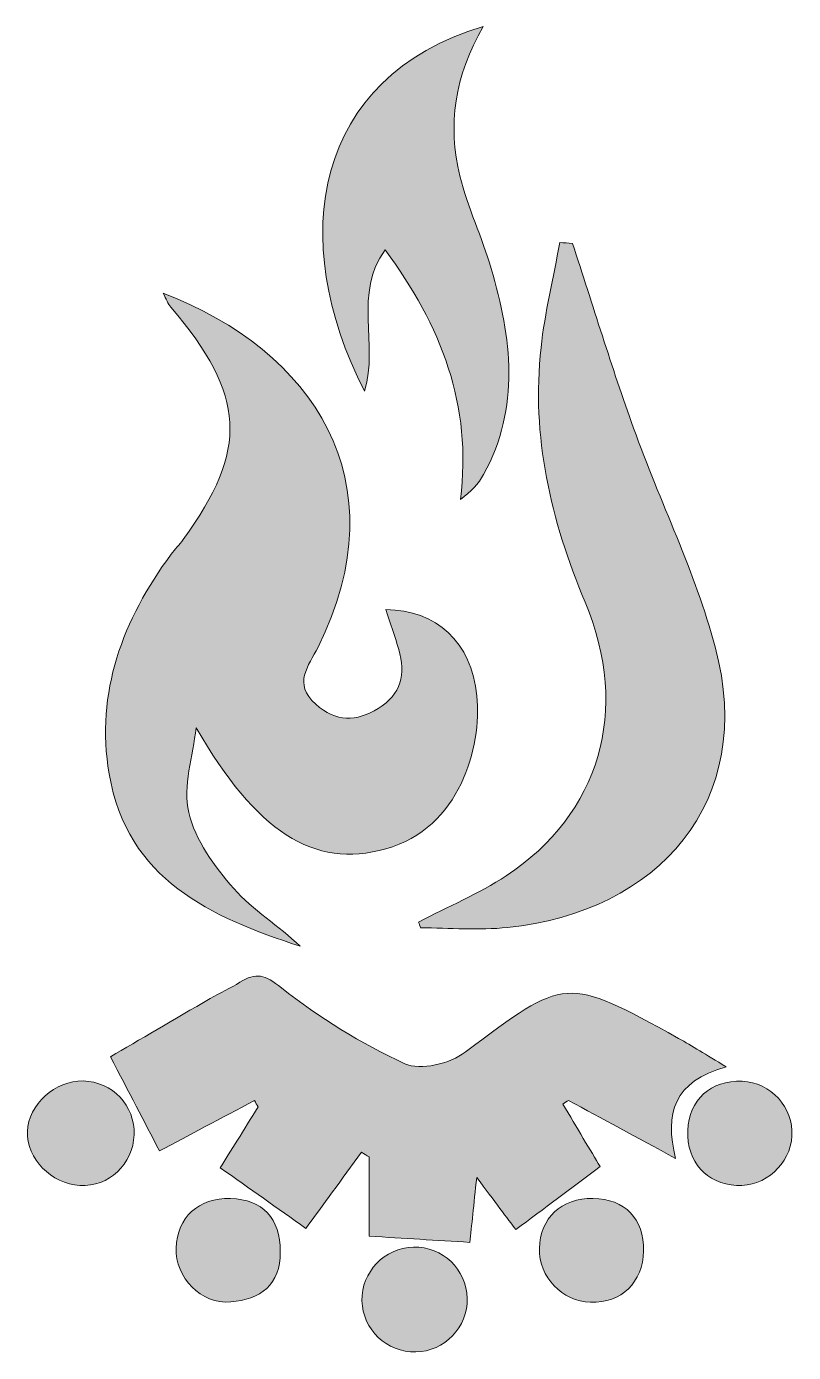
# Model space of a CAD drawing. Header units: inches. Extents: x 49 to 451, y -454 to -47.
# Drawn here: x 79.7 to 122.6, y -225.3 to -151 of the extents above; entities that cross this region are included whole.
import ezdxf

# ---------------------------------------------------------------- set-up
doc = ezdxf.new("R2010")
doc.units = ezdxf.units.IN
doc.header["$MEASUREMENT"] = 0
doc.layers.add('Layer 1', color=7, linetype='Continuous')

# ---------------------------------------------------------------- blocks, each defined once
blk = doc.blocks.new('block 6')
at = {"layer": 'Layer 1', "true_color": 0x0b0b0b}
h = blk.add_hatch(color=28, dxfattribs=at)
h.dxf.hatch_style = 2
edge = h.paths.add_edge_path()
edge.add_spline(control_points=[(98.606, -171.435), (94.212, -162.916), (95.753, -153.836), (105.259, -151), (103.651, -153.762), (103.256, -156.544), (103.95, -159.38), (104.383, -161.149), (105.198, -162.821), (105.709, -164.575), (106.839, -168.455), (107.353, -172.344), (105.282, -176.112), (104.999, -176.628), (104.589, -177.075), (103.977, -177.522), (104.652, -172.222), (102.907, -167.772), (99.759, -163.519), (97.968, -165.968), (99.406, -168.783), (98.606, -171.435)], knot_values=[0, 0, 0, 0, 1, 1, 1, 2, 2, 2, 3, 3, 3, 4, 4, 4, 5, 5, 5, 6, 6, 6, 7, 7, 7, 7], degree=3, periodic=1)
h = blk.add_hatch(color=28, dxfattribs=at)
h.dxf.hatch_style = 2
edge = h.paths.add_edge_path()
edge.add_spline(control_points=[(101.63, -201.205), (103.275, -200.348), (105.011, -199.628), (106.55, -198.61), (111.786, -195.146), (113.522, -189.364), (110.969, -183.27), (109.039, -178.664), (107.953, -173.98), (108.498, -169.002), (108.714, -167.024), (109.193, -165.076), (109.552, -163.114), (109.789, -163.129), (110.025, -163.143), (110.262, -163.158), (111.396, -166.612), (112.456, -170.093), (113.684, -173.513), (115.158, -177.619), (117.135, -181.577), (118.258, -185.77), (120.606, -194.533), (115.027, -200.64), (106.62, -201.511), (105.012, -201.678), (103.373, -201.535), (101.748, -201.535), (101.709, -201.425), (101.669, -201.315), (101.63, -201.205)], knot_values=[0, 0, 0, 0, 1, 1, 1, 2, 2, 2, 3, 3, 3, 4, 4, 4, 5, 5, 5, 6, 6, 6, 7, 7, 7, 8, 8, 8, 9, 9, 9, 10, 10, 10, 10], degree=3, periodic=1)
h = blk.add_hatch(color=28, dxfattribs=at)
h.dxf.hatch_style = 2
edge = h.paths.add_edge_path()
edge.add_spline(control_points=[(89.164, -190.31), (88.988, -191.906), (88.403, -193.597), (88.748, -195.071), (89.11, -196.615), (90.193, -198.1), (91.278, -199.332), (92.346, -200.546), (93.812, -201.411), (94.988, -202.562), (89.987, -200.929), (85.297, -198.841), (84.289, -192.903), (83.511, -188.321), (85.054, -184.254), (87.765, -180.586), (87.974, -180.303), (88.228, -180.053), (88.435, -179.768), (92.12, -174.682), (91.958, -171.69), (87.752, -166.742), (87.582, -166.542), (87.494, -166.274), (87.324, -165.957), (95.714, -169.154), (100.637, -176.486), (95.998, -185.801), (95.469, -186.863), (94.567, -187.827), (95.874, -188.997), (97.019, -190.021), (98.141, -189.974), (99.367, -189.235), (100.676, -188.446), (100.915, -187.289), (100.524, -185.922), (100.312, -185.179), (100.053, -184.45), (99.808, -183.693), (102.6, -183.694), (104.629, -185.518), (104.907, -188.526), (105.173, -191.403), (103.971, -195.934), (99.797, -197.104), (95.735, -198.243), (92.534, -196.135), (89.164, -190.31)], knot_values=[0, 0, 0, 0, 1, 1, 1, 2, 2, 2, 3, 3, 3, 4, 4, 4, 5, 5, 5, 6, 6, 6, 7, 7, 7, 8, 8, 8, 9, 9, 9, 10, 10, 10, 11, 11, 11, 12, 12, 12, 13, 13, 13, 14, 14, 14, 15, 15, 15, 16, 16, 16, 16], degree=3, periodic=1)
h = blk.add_hatch(color=28, dxfattribs=at)
h.dxf.hatch_style = 2
edge = h.paths.add_edge_path()
edge.add_spline(control_points=[(118.874, -209.323), (115.946, -210.146), (115.415, -211.928), (116.045, -214.455), (113.824, -213.254), (111.929, -212.23), (110.035, -211.206), (109.93, -211.276), (109.826, -211.347), (109.722, -211.417), (110.506, -212.733), (111.291, -214.049), (111.811, -214.921), (110.158, -216.156), (108.686, -217.256), (107.083, -218.453), (106.637, -217.855), (105.895, -216.863), (104.894, -215.523), (104.731, -217.065), (104.604, -218.261), (104.508, -219.167), (102.614, -219.049), (100.833, -218.939), (98.856, -218.816), (98.856, -217.667), (98.856, -216.018), (98.856, -214.368), (98.716, -214.285), (98.575, -214.201), (98.434, -214.117), (97.34, -215.614), (96.245, -217.11), (95.316, -218.382), (93.683, -217.225), (92.206, -216.179), (90.519, -214.983), (91.059, -214.114), (91.852, -212.841), (92.644, -211.568), (92.574, -211.45), (92.504, -211.331), (92.434, -211.213), (90.573, -212.201), (88.712, -213.189), (87.113, -214.038), (86.252, -212.385), (85.402, -210.752), (84.365, -208.758), (85.916, -207.852), (87.932, -206.668), (89.954, -205.496), (90.502, -205.179), (91.093, -204.929), (91.624, -204.587), (92.515, -204.014), (93.01, -204.156), (93.945, -204.895), (96.063, -206.568), (98.42, -208.014), (100.867, -209.152), (101.732, -209.554), (103.403, -209.143), (104.255, -208.503), (109.891, -204.268), (109.852, -204.212), (116.211, -207.727), (116.976, -208.15), (117.712, -208.624), (118.874, -209.323)], knot_values=[0, 0, 0, 0, 1, 1, 1, 2, 2, 2, 3, 3, 3, 4, 4, 4, 5, 5, 5, 6, 6, 6, 7, 7, 7, 8, 8, 8, 9, 9, 9, 10, 10, 10, 11, 11, 11, 12, 12, 12, 13, 13, 13, 14, 14, 14, 15, 15, 15, 16, 16, 16, 17, 17, 17, 18, 18, 18, 19, 19, 19, 20, 20, 20, 21, 21, 21, 22, 22, 22, 23, 23, 23, 23], degree=3, periodic=1)
h = blk.add_hatch(color=28, dxfattribs=at)
h.dxf.hatch_style = 2
edge = h.paths.add_edge_path()
edge.add_spline(control_points=[(82.828, -210.115), (84.481, -210.16), (85.744, -211.493), (85.689, -213.135), (85.632, -214.792), (84.273, -216.063), (82.647, -215.978), (81.052, -215.894), (79.658, -214.46), (79.709, -212.956), (79.762, -211.442), (81.265, -210.073), (82.828, -210.115)], knot_values=[0, 0, 0, 0, 1, 1, 1, 2, 2, 2, 3, 3, 3, 4, 4, 4, 4], degree=3, periodic=1)
h = blk.add_hatch(color=28, dxfattribs=at)
h.dxf.hatch_style = 2
edge = h.paths.add_edge_path()
edge.add_spline(control_points=[(122.565, -213.201), (122.481, -214.781), (121.048, -216.065), (119.464, -215.978), (117.762, -215.885), (116.668, -214.654), (116.721, -212.894), (116.773, -211.191), (118.027, -210.056), (119.773, -210.132), (121.385, -210.202), (122.65, -211.592), (122.565, -213.201)], knot_values=[0, 0, 0, 0, 1, 1, 1, 2, 2, 2, 3, 3, 3, 4, 4, 4, 4], degree=3, periodic=1)
h = blk.add_hatch(color=28, dxfattribs=at)
h.dxf.hatch_style = 2
edge = h.paths.add_edge_path()
edge.add_spline(control_points=[(93.883, -219.692), (93.904, -221.565), (92.757, -222.36), (91.104, -222.506), (89.453, -222.652), (87.994, -221.136), (88.042, -219.486), (88.093, -217.765), (89.299, -216.668), (91.093, -216.71), (92.893, -216.752), (93.894, -217.822), (93.883, -219.692)], knot_values=[0, 0, 0, 0, 1, 1, 1, 2, 2, 2, 3, 3, 3, 4, 4, 4, 4], degree=3, periodic=1)
h = blk.add_hatch(color=28, dxfattribs=at)
h.dxf.hatch_style = 2
edge = h.paths.add_edge_path()
edge.add_spline(control_points=[(114.246, -219.647), (114.215, -221.397), (112.995, -222.58), (111.279, -222.525), (109.673, -222.473), (108.376, -221.115), (108.405, -219.516), (108.437, -217.801), (109.636, -216.681), (111.416, -216.704), (113.206, -216.728), (114.279, -217.843), (114.246, -219.647)], knot_values=[0, 0, 0, 0, 1, 1, 1, 2, 2, 2, 3, 3, 3, 4, 4, 4, 4], degree=3, periodic=1)
at = {"layer": 'Layer 1', "lineweight": 0}
for points, knots in [([(98.606, -171.435), (94.212, -162.916), (95.753, -153.836), (105.259, -151), (103.651, -153.762), (103.256, -156.544), (103.95, -159.38), (104.383, -161.149), (105.198, -162.821), (105.709, -164.575), (106.839, -168.455), (107.353, -172.344), (105.282, -176.112), (104.999, -176.628), (104.589, -177.075), (103.977, -177.522), (104.652, -172.222), (102.907, -167.772), (99.759, -163.519), (97.968, -165.968), (99.406, -168.783), (98.606, -171.435)], [0, 0, 0, 0, 1, 1, 1, 2, 2, 2, 3, 3, 3, 4, 4, 4, 5, 5, 5, 6, 6, 6, 7, 7, 7, 7]), ([(101.63, -201.205), (103.275, -200.348), (105.011, -199.628), (106.55, -198.61), (111.786, -195.146), (113.522, -189.364), (110.969, -183.27), (109.039, -178.664), (107.953, -173.98), (108.498, -169.002), (108.714, -167.024), (109.193, -165.076), (109.552, -163.114), (109.789, -163.129), (110.025, -163.143), (110.262, -163.158), (111.396, -166.612), (112.456, -170.093), (113.684, -173.513), (115.158, -177.619), (117.135, -181.577), (118.258, -185.77), (120.606, -194.533), (115.027, -200.64), (106.62, -201.511), (105.012, -201.678), (103.373, -201.535), (101.748, -201.535), (101.709, -201.425), (101.669, -201.315), (101.63, -201.205)], [0, 0, 0, 0, 1, 1, 1, 2, 2, 2, 3, 3, 3, 4, 4, 4, 5, 5, 5, 6, 6, 6, 7, 7, 7, 8, 8, 8, 9, 9, 9, 10, 10, 10, 10]), ([(89.164, -190.31), (88.988, -191.906), (88.403, -193.597), (88.748, -195.071), (89.11, -196.615), (90.193, -198.1), (91.278, -199.332), (92.346, -200.546), (93.812, -201.411), (94.988, -202.562), (89.987, -200.929), (85.297, -198.841), (84.289, -192.903), (83.511, -188.321), (85.054, -184.254), (87.765, -180.586), (87.974, -180.303), (88.228, -180.053), (88.435, -179.768), (92.12, -174.682), (91.958, -171.69), (87.752, -166.742), (87.582, -166.542), (87.494, -166.274), (87.324, -165.957), (95.714, -169.154), (100.637, -176.486), (95.998, -185.801), (95.469, -186.863), (94.567, -187.827), (95.874, -188.997), (97.019, -190.021), (98.141, -189.974), (99.367, -189.235), (100.676, -188.446), (100.915, -187.289), (100.524, -185.922), (100.312, -185.179), (100.053, -184.45), (99.808, -183.693), (102.6, -183.694), (104.629, -185.518), (104.907, -188.526), (105.173, -191.403), (103.971, -195.934), (99.797, -197.104), (95.735, -198.243), (92.534, -196.135), (89.164, -190.31)], [0, 0, 0, 0, 1, 1, 1, 2, 2, 2, 3, 3, 3, 4, 4, 4, 5, 5, 5, 6, 6, 6, 7, 7, 7, 8, 8, 8, 9, 9, 9, 10, 10, 10, 11, 11, 11, 12, 12, 12, 13, 13, 13, 14, 14, 14, 15, 15, 15, 16, 16, 16, 16]), ([(118.874, -209.323), (115.946, -210.146), (115.415, -211.928), (116.045, -214.455), (113.824, -213.254), (111.929, -212.23), (110.035, -211.206), (109.93, -211.276), (109.826, -211.347), (109.722, -211.417), (110.506, -212.733), (111.291, -214.049), (111.811, -214.921), (110.158, -216.156), (108.686, -217.256), (107.083, -218.453), (106.637, -217.855), (105.895, -216.863), (104.894, -215.523), (104.731, -217.065), (104.604, -218.261), (104.508, -219.167), (102.614, -219.049), (100.833, -218.939), (98.856, -218.816), (98.856, -217.667), (98.856, -216.018), (98.856, -214.368), (98.716, -214.285), (98.575, -214.201), (98.434, -214.117), (97.34, -215.614), (96.245, -217.11), (95.316, -218.382), (93.683, -217.225), (92.206, -216.179), (90.519, -214.983), (91.059, -214.114), (91.852, -212.841), (92.644, -211.568), (92.574, -211.45), (92.504, -211.331), (92.434, -211.213), (90.573, -212.201), (88.712, -213.189), (87.113, -214.038), (86.252, -212.385), (85.402, -210.752), (84.365, -208.758), (85.916, -207.852), (87.932, -206.668), (89.954, -205.496), (90.502, -205.179), (91.093, -204.929), (91.624, -204.587), (92.515, -204.014), (93.01, -204.156), (93.945, -204.895), (96.063, -206.568), (98.42, -208.014), (100.867, -209.152), (101.732, -209.554), (103.403, -209.143), (104.255, -208.503), (109.891, -204.268), (109.852, -204.212), (116.211, -207.727), (116.976, -208.15), (117.712, -208.624), (118.874, -209.323)], [0, 0, 0, 0, 1, 1, 1, 2, 2, 2, 3, 3, 3, 4, 4, 4, 5, 5, 5, 6, 6, 6, 7, 7, 7, 8, 8, 8, 9, 9, 9, 10, 10, 10, 11, 11, 11, 12, 12, 12, 13, 13, 13, 14, 14, 14, 15, 15, 15, 16, 16, 16, 17, 17, 17, 18, 18, 18, 19, 19, 19, 20, 20, 20, 21, 21, 21, 22, 22, 22, 23, 23, 23, 23]), ([(82.828, -210.115), (84.481, -210.16), (85.744, -211.493), (85.689, -213.135), (85.632, -214.792), (84.273, -216.063), (82.647, -215.978), (81.052, -215.894), (79.658, -214.46), (79.709, -212.956), (79.762, -211.442), (81.265, -210.073), (82.828, -210.115)], [0, 0, 0, 0, 1, 1, 1, 2, 2, 2, 3, 3, 3, 4, 4, 4, 4]), ([(122.565, -213.201), (122.481, -214.781), (121.048, -216.065), (119.464, -215.978), (117.762, -215.885), (116.668, -214.654), (116.721, -212.894), (116.773, -211.191), (118.027, -210.056), (119.773, -210.132), (121.385, -210.202), (122.65, -211.592), (122.565, -213.201)], [0, 0, 0, 0, 1, 1, 1, 2, 2, 2, 3, 3, 3, 4, 4, 4, 4]), ([(93.883, -219.692), (93.904, -221.565), (92.757, -222.36), (91.104, -222.506), (89.453, -222.652), (87.994, -221.136), (88.042, -219.486), (88.093, -217.765), (89.299, -216.668), (91.093, -216.71), (92.893, -216.752), (93.894, -217.822), (93.883, -219.692)], [0, 0, 0, 0, 1, 1, 1, 2, 2, 2, 3, 3, 3, 4, 4, 4, 4]), ([(114.246, -219.647), (114.215, -221.397), (112.995, -222.58), (111.279, -222.525), (109.673, -222.473), (108.376, -221.115), (108.405, -219.516), (108.437, -217.801), (109.636, -216.681), (111.416, -216.704), (113.206, -216.728), (114.279, -217.843), (114.246, -219.647)], [0, 0, 0, 0, 1, 1, 1, 2, 2, 2, 3, 3, 3, 4, 4, 4, 4])]:
    blk.add_open_spline(points, degree=3, knots=knots, dxfattribs=at)
blk = doc.blocks.new('block 5')
at = {"layer": 'Layer 1', "true_color": 0x0b0b0b}
h = blk.add_hatch(color=28, dxfattribs=at)
h.dxf.hatch_style = 2
edge = h.paths.add_edge_path()
edge.add_spline(control_points=[(104.358, -222.306), (104.4, -223.92), (103.097, -225.28), (101.479, -225.31), (99.849, -225.34), (98.505, -224.06), (98.462, -222.437), (98.42, -220.832), (99.731, -219.469), (101.35, -219.435), (102.997, -219.4), (104.315, -220.658), (104.358, -222.306)], knot_values=[0, 0, 0, 0, 1, 1, 1, 2, 2, 2, 3, 3, 3, 4, 4, 4, 4], degree=3, periodic=1)
at = {"layer": 'Layer 1', "lineweight": 0}
blk.add_open_spline([(104.358, -222.306), (104.4, -223.92), (103.097, -225.28), (101.479, -225.31), (99.849, -225.34), (98.505, -224.06), (98.462, -222.437), (98.42, -220.832), (99.731, -219.469), (101.35, -219.435), (102.997, -219.4), (104.315, -220.658), (104.358, -222.306)], degree=3, knots=[0, 0, 0, 0, 1, 1, 1, 2, 2, 2, 3, 3, 3, 4, 4, 4, 4], dxfattribs=at)
at = {"layer": 'Layer 1'}
blk.add_blockref('block 6', (0, 0), dxfattribs=at)
blk = doc.blocks.new('block 2')
at = {"layer": 'Layer 1'}
blk.add_blockref('block 5', (0, 0), dxfattribs=at)

msp = doc.modelspace()

# ---------------------------------------------------------------- block references
at = {"layer": 'Layer 1'}
msp.add_blockref('block 2', (0, 0), dxfattribs=at)

doc.saveas('drawing.dxf')
